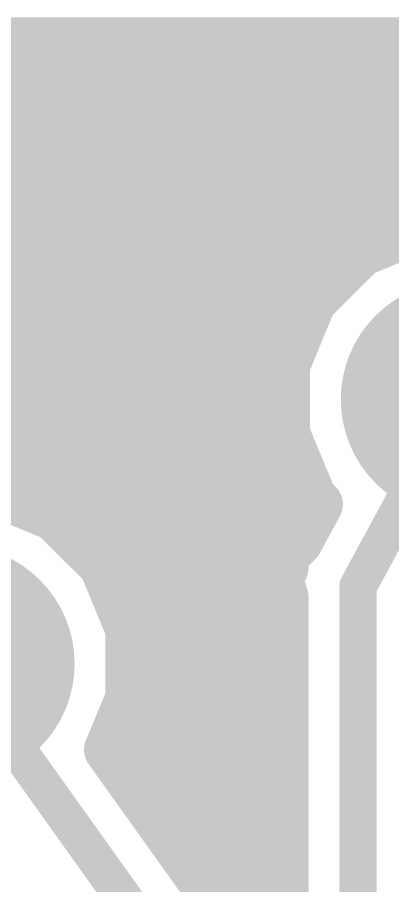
# Model space of a CAD drawing. Extents: x -40.6 to 40.6, y -25.6 to 25.6.
# Drawn here: x -36.2 to -33.14, y 18.49 to 25.57 of the extents above; entities that cross this region are included whole.
import ezdxf

# ---------------------------------------------------------------- set-up
doc = ezdxf.new("R2010")
doc.units = 0
doc.layers.add('16', color=175, linetype='CONTINUOUS')
doc.layers.add('18', color=82, linetype='CONTINUOUS')

# ---------------------------------------------------------------- blocks, each defined once
blk = doc.blocks.new('ROUNDV')
at = {"const_width": 0.5}
blk.add_lwpolyline([(0, -0.25, 1), (0, 0.25, 1), (0, -0.25)], format="xyb", dxfattribs=at)

msp = doc.modelspace()

# ---------------------------------------------------------------- linework, layer by layer
at = {"layer": '16'}
for points, const_width in [([(-38.5318, 25.3659), (-31.2906, 25.3659)], 0.4064), ([(-38.9094, 25.1968), (-31.2291, 25.1968)], 0.4064), ([(-37.7338, 24.7904), (-31.0811, 24.7904)], 0.4064), ([(-37.2705, 24.384), (-30.8418, 24.384)], 0.4064), ([(-37.084, 23.9776), (-30.5008, 23.9776)], 0.4064), ([(-32.8831, 23.8734), (-33.4045, 23.6575)], 0.4064), ([(-33.4045, 23.6575), (-33.8035, 23.2585)], 0.4064), ([(-37.0288, 23.5712), (-33.4907, 23.5712)], 0.4064), ([(-33.8035, 23.2585), (-34.0194, 22.7371)], 0.4064), ([(-37.1251, 23.1648), (-33.8422, 23.1648)], 0.4064), ([(-37.3976, 22.7584), (-34.0106, 22.7584)], 0.4064), ([(-34.0194, 22.7371), (-34.0194, 22.1729)], 0.4064), ([(-33.4264, 20.9296), (-32.601, 22.455)], 0.3048), ([(-40.3519, 22.352), (-34.0194, 22.352)], 0.4064), ([(-34.0194, 22.1729), (-33.8035, 21.6515)], 0.4064), ([(-40.3519, 21.9456), (-33.9253, 21.9456)], 0.4064), ([(-35.8965, 21.5025), (-36.4179, 21.7184)], 0.4064), ([(-33.7521, 21.6002), (-33.917, 21.2954)], 0.4064), ([(-33.8035, 21.6515), (-33.7521, 21.6002)], 0.4064), ([(-35.9852, 21.5392), (-33.7851, 21.5392)], 0.4064), ([(-35.4975, 21.1035), (-35.8965, 21.5025)], 0.4064), ([(-33.917, 21.2954), (-34.032, 21.1804)], 0.4064), ([(-34.032, 21.1804), (-34.032, 21.0829)], 0.4064), ([(-35.5269, 21.1328), (-34.032, 21.1328)], 0.4064), ([(-35.2816, 20.5821), (-35.4975, 21.1035)], 0.4064), ([(-34.032, 21.0829), (-34.0784, 20.9972)], 0.4064), ([(-34.0784, 20.9972), (-34.032, 20.8414)], 0.4064), ([(-34.032, 20.8414), (-34.032, 11.0522)], 0.4064), ([(-33.4264, 11.303), (-33.4264, 20.9296)], 0.3048), ([(-35.3414, 20.7264), (-34.032, 20.7264)], 0.4064), ([(-35.2816, 20.0179), (-35.2816, 20.5821)], 0.4064), ([(-35.2816, 20.32), (-34.032, 20.32)], 0.4064), ([(-34.7, 17.5), (-36.7, 20.3)], 0.3048), ([(-35.4551, 19.599), (-35.2816, 20.0179)], 0.4064), ([(-35.3248, 19.9136), (-34.032, 19.9136)], 0.4064), ([(-34.2363, 17.8928), (-35.4551, 19.599)], 0.4064), ([(-35.3895, 19.5072), (-34.032, 19.5072)], 0.4064), ([(-35.0992, 19.1008), (-34.032, 19.1008)], 0.4064), ([(-34.8089, 18.6944), (-34.032, 18.6944)], 0.4064), ([(-34.5186, 18.288), (-34.032, 18.288)], 0.4064)]:
    msp.add_lwpolyline(points, dxfattribs=dict(at, const_width=const_width))
for points, const_width in [([(-33.4433, 23.7513, 1), (-33.3656, 23.5636)], 0.2032), ([(-33.3326, 23.5856, 1), (-33.4763, 23.7293)], 0.2032), ([(-33.4907, 23.4696, 1), (-33.4907, 23.6728)], 0.2032), ([(-33.8753, 23.3303, 1), (-33.7316, 23.1866)], 0.2032), ([(-33.7096, 23.2196, 1), (-33.8973, 23.2973)], 0.2032), ([(-33.8422, 23.0632, 1), (-33.8422, 23.2664)], 0.2032), ([(-33.9178, 22.7371, 1), (-34.121, 22.7371)], 0.2032), ([(-34.0106, 22.6568, 1), (-34.0106, 22.86)], 0.2032), ([(-34.1133, 22.776, 1), (-33.9255, 22.6983)], 0.2032), ([(-34.0194, 22.2504, 1), (-34.0194, 22.4536)], 0.2032), ([(-33.9255, 22.2117, 1), (-34.1133, 22.134)], 0.2032), ([(-34.121, 22.1729, 1), (-33.9178, 22.1729)], 0.2032), ([(-33.9253, 21.844, 1), (-33.9253, 22.0472)], 0.2032), ([(-33.7316, 21.7234, 1), (-33.8753, 21.5797)], 0.2032), ([(-33.6628, 21.5518, 1), (-33.8415, 21.6485)], 0.2032), ([(-35.9852, 21.6408, 1), (-35.9852, 21.4376)], 0.2032), ([(-33.8973, 21.6127, 1), (-33.7096, 21.6904)], 0.2032), ([(-33.824, 21.5283, 1), (-33.6803, 21.672)], 0.2032), ([(-33.7851, 21.4376, 1), (-33.7851, 21.6408)], 0.2032), ([(-35.8247, 21.5743, 1), (-35.9684, 21.4306)], 0.2032), ([(-35.9354, 21.4086, 1), (-35.8577, 21.5963)], 0.2032), ([(-33.8452, 21.2236, 1), (-33.9889, 21.3673)], 0.2032), ([(-33.9304, 21.1804, 1), (-34.1336, 21.1804)], 0.2032), ([(-34.0064, 21.3438, 1), (-33.8277, 21.2471)], 0.2032), ([(-35.5269, 21.2344, 1), (-35.5269, 21.0312)], 0.2032), ([(-35.4037, 21.1423, 1), (-35.5914, 21.0646)], 0.2032), ([(-34.1038, 21.2523, 1), (-33.9602, 21.1086)], 0.2032), ([(-34.032, 21.0312, 1), (-34.032, 21.2344)], 0.2032), ([(-35.5694, 21.0316, 1), (-35.4257, 21.1753)], 0.2032), ([(-33.9426, 21.0346, 1), (-34.1214, 21.1313)], 0.2032), ([(-33.981, 21.0262, 1), (-34.1758, 20.9682)], 0.2032), ([(-34.1336, 21.0829, 1), (-33.9304, 21.0829)], 0.2032), ([(-34.1678, 21.0455, 1), (-33.989, 20.9488)], 0.2032), ([(-33.9304, 20.8414, 1), (-34.1336, 20.8414)], 0.2032), ([(-33.3502, 20.9296, 1), (-33.5026, 20.9296)], 0.1524), ([(-33.4934, 20.9659, 1), (-33.3594, 20.8933)], 0.1524), ([(-34.1294, 20.8124, 1), (-33.9346, 20.8703)], 0.2032), ([(-35.3414, 20.828, 1), (-35.3414, 20.6248)], 0.2032), ([(-34.032, 20.6248, 1), (-34.032, 20.828)], 0.2032), ([(-35.18, 20.5821, 1), (-35.3832, 20.5821)], 0.2032), ([(-35.3755, 20.5433, 1), (-35.1877, 20.621)], 0.2032), ([(-35.2816, 20.4216, 1), (-35.2816, 20.2184)], 0.2032), ([(-34.032, 20.2184, 1), (-34.032, 20.4216)], 0.2032), ([(-35.1877, 19.979, 1), (-35.3755, 20.0567)], 0.2032), ([(-35.3248, 20.0152, 1), (-35.3248, 19.812)], 0.2032), ([(-35.3832, 20.0179, 1), (-35.18, 20.0179)], 0.2032), ([(-34.032, 19.812, 1), (-34.032, 20.0152)], 0.2032), ([(-35.3724, 19.6581, 1), (-35.5378, 19.54)], 0.2032), ([(-35.549, 19.6379, 1), (-35.3612, 19.5602)], 0.2032), ([(-35.3895, 19.6088, 1), (-35.3895, 19.4056)], 0.2032), ([(-34.032, 19.4056, 1), (-34.032, 19.6088)], 0.2032), ([(-35.0992, 19.2024, 1), (-35.0992, 18.9992)], 0.2032), ([(-34.032, 18.9992, 1), (-34.032, 19.2024)], 0.2032), ([(-34.8089, 18.796, 1), (-34.8089, 18.5928)], 0.2032), ([(-34.032, 18.5928, 1), (-34.032, 18.796)], 0.2032), ([(-34.5186, 18.3896, 1), (-34.5186, 18.1864)], 0.2032), ([(-34.032, 18.1864, 1), (-34.032, 18.3896)], 0.2032)]:
    msp.add_lwpolyline(points, format="xyb", dxfattribs=dict(at, const_width=const_width))

# ---------------------------------------------------------------- block references
at = {"layer": '18', "xscale": 1.9304, "yscale": 1.9304}
for p in [(-32.601, 22.455), (-36.7, 20.3)]:
    msp.add_blockref('ROUNDV', p, dxfattribs=at)

doc.saveas('drawing.dxf')
